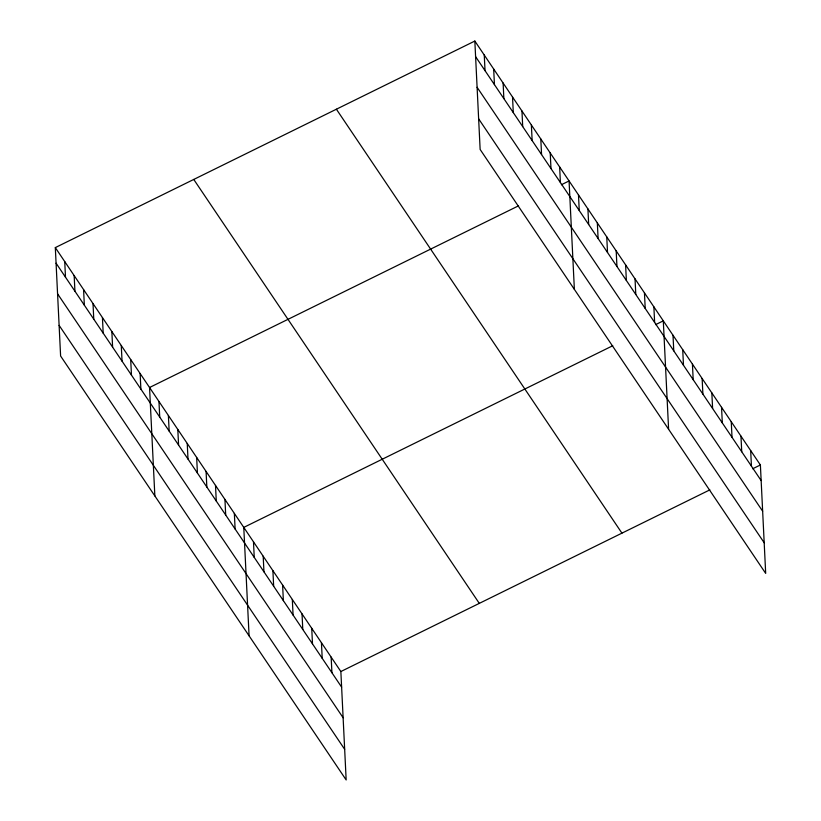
<?xml version="1.0" encoding="UTF-8"?>
<svg xmlns="http://www.w3.org/2000/svg" width="821" height="821" viewBox="0 0 821 821"><rect width="100%" height="100%" fill="white"/><g stroke="black" fill="none" stroke-linecap="round" stroke-linejoin="round"><path stroke-width="1.23" d="M55.315 247.603L340.859 671.537L346.164 779.95L60.61 356.016L55.315 247.603L474.836 41.05L760.39 464.984L765.685 573.397L480.141 149.463L474.836 41.05M518.523 205.835L149.545 387.502L154.851 495.915M561.379 184.735L569.066 180.948L574.372 289.361M612.753 345.733L243.775 527.4L249.081 635.813M655.61 324.634L663.296 320.847L668.602 429.26M340.859 671.537L709.847 489.87M752.693 468.77L760.39 464.984M475.595 56.649L761.149 480.583M477.093 87.272L762.647 511.206M478.643 118.829L764.187 542.763M336.394 109.214L621.938 533.147M193.756 179.44L479.3 603.373M56.074 263.202L341.628 687.136M57.573 293.826L343.127 717.759M59.122 325.383L344.666 749.316M750.671 450.565L751.441 466.164M740.963 436.156L741.732 451.755M731.254 421.737L732.024 437.336M721.546 407.329L722.316 422.928M711.838 392.91L712.607 408.509M702.129 378.502L702.899 394.101M692.421 364.083L693.191 379.682M682.713 349.674L683.483 365.273M673.004 335.255L673.774 350.854M653.875 306.859L654.635 322.448M644.454 292.871L645.214 308.46M635.033 278.873L635.793 294.472M625.602 264.885L626.372 280.484M616.181 250.898L616.951 266.497M606.76 236.91L607.519 252.499M597.339 222.922L598.099 238.511M587.918 208.924L588.678 224.523M578.487 194.936L579.257 210.535M559.645 166.961L560.404 182.549M550.224 152.973L550.983 168.562M540.803 138.975L541.562 154.574M531.372 124.987L532.141 140.586M521.951 110.999L522.71 126.598M512.53 97.011L513.289 112.6M503.109 83.024L503.868 98.612M493.678 69.026L494.447 84.625M484.257 55.038L485.026 70.637M331.15 657.128L331.92 672.717M321.442 642.71L322.212 658.309M311.734 628.301L312.493 643.89M302.025 613.882L302.785 629.481M292.317 599.474L293.076 615.062M282.609 585.055L283.368 600.654M272.9 570.646L273.66 586.235M263.192 556.228L263.952 571.827M253.484 541.819L254.243 557.408M234.354 513.412L235.114 529.011M224.933 499.425L225.693 515.013M215.502 485.427L216.272 501.026M206.081 471.439L206.841 487.038M196.66 457.451L197.42 473.05M187.239 443.463L187.999 459.062M177.808 429.475L178.578 445.064M168.387 415.477L169.157 431.076M158.966 401.49L159.726 417.089M140.124 373.514L140.884 389.113M130.693 359.526L131.463 375.115M121.272 345.528L122.042 361.127M111.851 331.54L112.61 347.139M102.43 317.553L103.189 333.152M93.009 303.565L93.768 319.164M83.578 289.577L84.347 305.166M74.157 275.579L74.927 291.178M64.736 261.591L65.495 277.19"/></g></svg>
